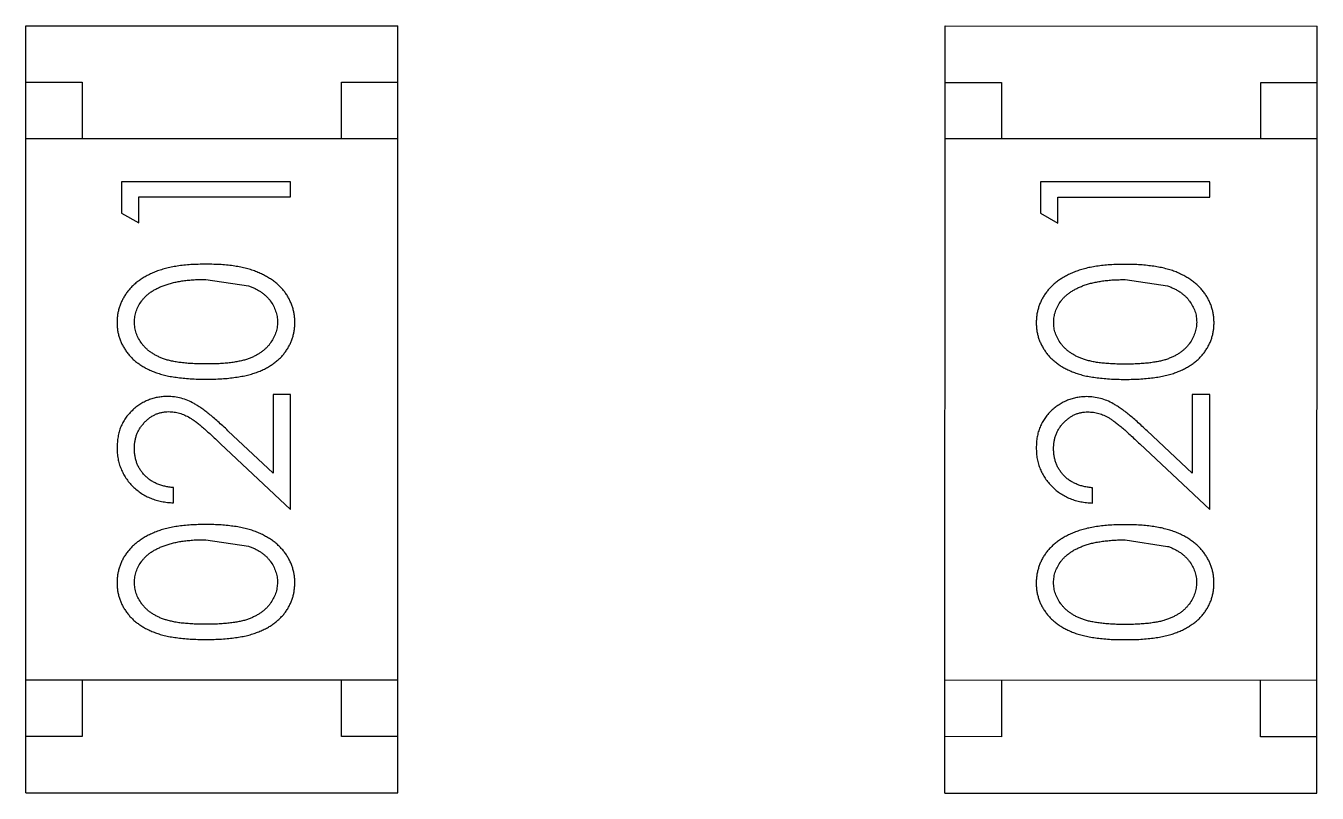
# Model space of a CAD drawing. Header units: inches. Extents: x -29 to 164, y -51 to 83.
# Drawn here: x 120.303 to 121.449, y 13.308 to 13.989 of the extents above; entities that cross this region are included whole.
import ezdxf

# ---------------------------------------------------------------- set-up
doc = ezdxf.new("R2010")
doc.units = ezdxf.units.IN
doc.header["$LTSCALE"] = 1.21
doc.header["$MEASUREMENT"] = 0
doc.layers.get('0').update_dxf_attribs({"linetype": 'CONTINUOUS'})

msp = doc.modelspace()

# ---------------------------------------------------------------- linework, layer by layer
at = {"color": 7, "linetype": 'Continuous'}
for p, q in [((120.3034, 13.3086), (120.3035, 13.9886)), ((120.3035, 13.9886), (120.6335, 13.9886)), ((120.6334, 13.3086), (120.6335, 13.9886)), ((121.1188, 13.3085), (121.119, 13.9885)), ((121.119, 13.9885), (121.449, 13.9884)), ((121.4488, 13.3084), (121.449, 13.9884)), ((120.3035, 13.9386), (120.3535, 13.9386)), ((120.3535, 13.9386), (120.3535, 13.8886)), ((120.5835, 13.8886), (120.5835, 13.9386)), ((120.5835, 13.9386), (120.6335, 13.9386)), ((121.1189, 13.9385), (121.1689, 13.9384)), ((121.1689, 13.9384), (121.1689, 13.8884)), ((121.3989, 13.8884), (121.3989, 13.9384)), ((121.3989, 13.9384), (121.4489, 13.9384)), ((120.6335, 13.8886), (120.3035, 13.8886)), ((121.4489, 13.8884), (121.1189, 13.8885)), ((120.3882, 13.8504), (120.3882, 13.8227)), ((120.5382, 13.8504), (120.3882, 13.8504)), ((120.5382, 13.8369), (120.5382, 13.8504)), ((121.2036, 13.8502), (121.2036, 13.8225)), ((121.3536, 13.8502), (121.2036, 13.8502)), ((121.3536, 13.8368), (121.3536, 13.8502)), ((120.4036, 13.8139), (120.4036, 13.837)), ((120.4036, 13.837), (120.5382, 13.8369)), ((121.219, 13.8137), (121.219, 13.8368)), ((121.219, 13.8368), (121.3536, 13.8368)), ((120.3882, 13.8227), (120.4036, 13.8139)), ((121.2036, 13.8225), (121.219, 13.8137)), ((120.4632, 13.7639), (120.5009, 13.7582)), ((121.2786, 13.7637), (121.3163, 13.758)), ((120.5228, 13.6619), (120.5228, 13.5921)), ((120.5382, 13.6619), (120.5228, 13.6619)), ((120.5382, 13.56), (120.5382, 13.6619)), ((121.3382, 13.6618), (121.3382, 13.592)), ((121.3536, 13.6618), (121.3382, 13.6618)), ((121.3536, 13.5598), (121.3536, 13.6618)), ((120.5228, 13.5921), (120.4827, 13.6297)), ((121.3382, 13.592), (121.2982, 13.6295)), ((120.4761, 13.6182), (120.5382, 13.56)), ((121.2915, 13.618), (121.3536, 13.5598)), ((120.4343, 13.5658), (120.4343, 13.5793)), ((121.2497, 13.5656), (121.2497, 13.5791)), ((120.4632, 13.5331), (120.5009, 13.5274)), ((121.2786, 13.5329), (121.3163, 13.5272)), ((120.6334, 13.4086), (120.3034, 13.4086)), ((120.3534, 13.4086), (120.3534, 13.3586)), ((120.5834, 13.3586), (120.5834, 13.4086)), ((121.4488, 13.4084), (121.1188, 13.4085)), ((121.1688, 13.4084), (121.1688, 13.3584)), ((121.3988, 13.3584), (121.3988, 13.4084)), ((120.3534, 13.3586), (120.3034, 13.3586)), ((120.6334, 13.3586), (120.5834, 13.3586)), ((121.1688, 13.3584), (121.1188, 13.3585)), ((121.4488, 13.3584), (121.3988, 13.3584)), ((120.3034, 13.3086), (120.6334, 13.3086)), ((121.1188, 13.3085), (121.4488, 13.3084))]:
    msp.add_line(p, q, dxfattribs=at)
for points, knots in [([(120.4633, 13.7773), (120.461, 13.7773), (120.4565, 13.7772), (120.4499, 13.777), (120.4437, 13.7764), (120.4379, 13.7757), (120.4324, 13.7747), (120.4273, 13.7736), (120.4225, 13.7721), (120.4181, 13.7706), (120.414, 13.7687), (120.4102, 13.7668), (120.4066, 13.7647), (120.4033, 13.7625), (120.4003, 13.7601), (120.3975, 13.7575), (120.395, 13.7548), (120.3928, 13.7519), (120.3908, 13.7489), (120.3891, 13.7458), (120.3876, 13.7427), (120.3864, 13.7394), (120.3855, 13.7361), (120.3848, 13.7326), (120.3844, 13.7291), (120.3844, 13.7268), (120.3844, 13.7256)], [0, 0, 0, 0, 0.065278, 0.127205, 0.186168, 0.241675, 0.294115, 0.343609, 0.390387, 0.434463, 0.476646, 0.517002, 0.555936, 0.593716, 0.630057, 0.665601, 0.700745, 0.734917, 0.768681, 0.802087, 0.834849, 0.867433, 0.900138, 0.932806, 0.966212, 1, 1, 1, 1]), ([(120.5421, 13.7255), (120.542, 13.7267), (120.542, 13.7291), (120.5415, 13.7326), (120.5409, 13.7361), (120.54, 13.7394), (120.5387, 13.7427), (120.5373, 13.7459), (120.5356, 13.749), (120.5336, 13.752), (120.5313, 13.7549), (120.5288, 13.7576), (120.526, 13.7602), (120.523, 13.7626), (120.5197, 13.7648), (120.5161, 13.7669), (120.5123, 13.7688), (120.5082, 13.7706), (120.5039, 13.7722), (120.4991, 13.7736), (120.494, 13.7747), (120.4886, 13.7757), (120.4827, 13.7764), (120.4766, 13.777), (120.47, 13.7772), (120.4656, 13.7773), (120.4633, 13.7773)], [0, 0, 0, 0, 0.033824, 0.067298, 0.10028, 0.133019, 0.165736, 0.198792, 0.232372, 0.266409, 0.301016, 0.336196, 0.371972, 0.408574, 0.446394, 0.485225, 0.525372, 0.567224, 0.611081, 0.65775, 0.70702, 0.759235, 0.814484, 0.873227, 0.934937, 1, 1, 1, 1]), ([(121.2787, 13.7772), (121.2764, 13.7771), (121.2719, 13.7771), (121.2653, 13.7768), (121.2591, 13.7763), (121.2533, 13.7755), (121.2478, 13.7746), (121.2427, 13.7734), (121.2379, 13.772), (121.2335, 13.7704), (121.2294, 13.7686), (121.2256, 13.7667), (121.222, 13.7645), (121.2187, 13.7623), (121.2157, 13.7599), (121.2129, 13.7573), (121.2104, 13.7546), (121.2082, 13.7517), (121.2062, 13.7488), (121.2045, 13.7457), (121.203, 13.7425), (121.2018, 13.7392), (121.2009, 13.7359), (121.2002, 13.7325), (121.1998, 13.729), (121.1998, 13.7266), (121.1998, 13.7254)], [0, 0, 0, 0, 0.065278, 0.127205, 0.186168, 0.241675, 0.294115, 0.343609, 0.390387, 0.434463, 0.476646, 0.517002, 0.555936, 0.593716, 0.630057, 0.665601, 0.700745, 0.734917, 0.768681, 0.802087, 0.834849, 0.867433, 0.900138, 0.932806, 0.966212, 1, 1, 1, 1]), ([(121.3575, 13.7254), (121.3574, 13.7266), (121.3574, 13.7289), (121.357, 13.7324), (121.3563, 13.7359), (121.3554, 13.7392), (121.3542, 13.7425), (121.3527, 13.7457), (121.351, 13.7488), (121.349, 13.7518), (121.3467, 13.7547), (121.3442, 13.7574), (121.3414, 13.76), (121.3384, 13.7624), (121.3351, 13.7647), (121.3315, 13.7667), (121.3277, 13.7687), (121.3237, 13.7705), (121.3193, 13.7721), (121.3145, 13.7734), (121.3094, 13.7746), (121.304, 13.7755), (121.2982, 13.7762), (121.292, 13.7768), (121.2855, 13.7771), (121.281, 13.7771), (121.2787, 13.7772)], [0, 0, 0, 0, 0.033824, 0.067298, 0.10028, 0.133019, 0.165736, 0.198792, 0.232372, 0.266409, 0.301016, 0.336196, 0.371972, 0.408574, 0.446394, 0.485225, 0.525372, 0.567224, 0.611081, 0.65775, 0.70702, 0.759235, 0.814484, 0.873227, 0.934937, 1, 1, 1, 1]), ([(120.3997, 13.726), (120.3998, 13.7277), (120.4, 13.7309), (120.4012, 13.7358), (120.4034, 13.7405), (120.4057, 13.7442), (120.408, 13.7471), (120.41, 13.7491), (120.4122, 13.7511), (120.4147, 13.7529), (120.4174, 13.7546), (120.4204, 13.7561), (120.4236, 13.7576), (120.427, 13.7589), (120.4307, 13.76), (120.4346, 13.7611), (120.4387, 13.7619), (120.4431, 13.7627), (120.4478, 13.7632), (120.4527, 13.7636), (120.4579, 13.7638), (120.4614, 13.7638), (120.4632, 13.7639)], [0, 0, 0, 0, 0.059689, 0.119507, 0.181075, 0.246162, 0.279894, 0.314468, 0.350403, 0.387474, 0.426147, 0.466624, 0.508745, 0.553328, 0.600058, 0.649177, 0.700552, 0.754894, 0.811825, 0.871514, 0.934319, 1, 1, 1, 1]), ([(120.5009, 13.7582), (120.502, 13.7578), (120.504, 13.757), (120.5069, 13.7557), (120.5097, 13.7542), (120.5122, 13.7526), (120.5145, 13.7509), (120.5166, 13.749), (120.5186, 13.747), (120.5208, 13.7442), (120.5232, 13.7405), (120.5251, 13.7358), (120.5265, 13.731), (120.5266, 13.7277), (120.5267, 13.726)], [0, 0, 0, 0, 0.075949, 0.148549, 0.218996, 0.286119, 0.351826, 0.416074, 0.478265, 0.540325, 0.660405, 0.774606, 0.887187, 1, 1, 1, 1]), ([(121.2152, 13.7258), (121.2152, 13.7275), (121.2154, 13.7308), (121.2167, 13.7356), (121.2188, 13.7403), (121.2211, 13.744), (121.2234, 13.7469), (121.2254, 13.7489), (121.2277, 13.7509), (121.2301, 13.7527), (121.2329, 13.7544), (121.2358, 13.7559), (121.239, 13.7574), (121.2424, 13.7587), (121.2461, 13.7599), (121.25, 13.7609), (121.2542, 13.7617), (121.2586, 13.7625), (121.2632, 13.763), (121.2681, 13.7635), (121.2733, 13.7636), (121.2768, 13.7637), (121.2786, 13.7637)], [0, 0, 0, 0, 0.059689, 0.119507, 0.181075, 0.246162, 0.279894, 0.314468, 0.350403, 0.387474, 0.426147, 0.466624, 0.508745, 0.553328, 0.600058, 0.649177, 0.700552, 0.754894, 0.811825, 0.871514, 0.934319, 1, 1, 1, 1]), ([(121.3163, 13.758), (121.3174, 13.7576), (121.3194, 13.7569), (121.3224, 13.7555), (121.3251, 13.7541), (121.3276, 13.7525), (121.3299, 13.7507), (121.3321, 13.7489), (121.334, 13.7469), (121.3362, 13.744), (121.3386, 13.7404), (121.3406, 13.7357), (121.3419, 13.7308), (121.342, 13.7275), (121.3421, 13.7258)], [0, 0, 0, 0, 0.075949, 0.148549, 0.218996, 0.286119, 0.351826, 0.416074, 0.478265, 0.540325, 0.660405, 0.774606, 0.887187, 1, 1, 1, 1]), ([(120.3844, 13.7256), (120.3844, 13.7244), (120.3844, 13.7221), (120.3848, 13.7186), (120.3855, 13.7152), (120.3864, 13.7119), (120.3876, 13.7087), (120.389, 13.7056), (120.3908, 13.7026), (120.3927, 13.6996), (120.3949, 13.6968), (120.3974, 13.6941), (120.4001, 13.6917), (120.403, 13.6894), (120.4063, 13.6872), (120.4097, 13.6852), (120.4134, 13.6834), (120.4174, 13.6817), (120.4217, 13.6802), (120.4264, 13.6789), (120.4315, 13.6778), (120.437, 13.677), (120.443, 13.6763), (120.4494, 13.6758), (120.4562, 13.6754), (120.4609, 13.6754), (120.4633, 13.6754)], [0, 0, 0, 0, 0.033742, 0.066533, 0.099153, 0.13154, 0.164087, 0.196563, 0.229707, 0.263315, 0.297504, 0.331686, 0.366482, 0.4021, 0.438958, 0.476748, 0.515985, 0.556589, 0.599519, 0.645765, 0.695487, 0.748721, 0.805687, 0.866754, 0.931405, 1, 1, 1, 1]), ([(120.4632, 13.6889), (120.4612, 13.6889), (120.4573, 13.6889), (120.4516, 13.6891), (120.4463, 13.6895), (120.4414, 13.69), (120.4369, 13.6906), (120.4328, 13.6914), (120.429, 13.6923), (120.4256, 13.6934), (120.4225, 13.6947), (120.4196, 13.696), (120.4169, 13.6975), (120.4144, 13.6992), (120.412, 13.7009), (120.4099, 13.7028), (120.408, 13.7048), (120.4057, 13.7077), (120.4034, 13.7114), (120.4012, 13.7161), (120.4, 13.721), (120.3998, 13.7244), (120.3997, 13.726)], [0, 0, 0, 0, 0.073302, 0.142286, 0.206253, 0.266017, 0.321612, 0.372532, 0.419497, 0.462398, 0.502825, 0.541489, 0.579034, 0.615143, 0.650298, 0.684912, 0.718701, 0.752189, 0.817245, 0.879117, 0.939613, 1, 1, 1, 1]), ([(120.5267, 13.726), (120.5266, 13.7243), (120.5264, 13.721), (120.5251, 13.7162), (120.523, 13.7114), (120.5207, 13.7077), (120.5184, 13.7048), (120.5164, 13.7028), (120.5143, 13.7009), (120.512, 13.6991), (120.5095, 13.6975), (120.5067, 13.696), (120.5039, 13.6946), (120.5007, 13.6934), (120.4973, 13.6923), (120.4936, 13.6914), (120.4894, 13.6906), (120.4849, 13.6899), (120.48, 13.6895), (120.4747, 13.6891), (120.4691, 13.6889), (120.4652, 13.6889), (120.4632, 13.6889)], [0, 0, 0, 0, 0.060034, 0.120278, 0.182348, 0.247919, 0.281641, 0.315701, 0.350322, 0.385703, 0.421819, 0.459196, 0.497866, 0.538301, 0.58121, 0.628183, 0.679403, 0.734699, 0.794074, 0.858416, 0.927049, 1, 1, 1, 1]), ([(120.4633, 13.6754), (120.4656, 13.6754), (120.4703, 13.6754), (120.477, 13.6757), (120.4834, 13.6762), (120.4893, 13.677), (120.4949, 13.6779), (120.5, 13.6789), (120.5047, 13.6802), (120.5091, 13.6818), (120.5131, 13.6834), (120.5168, 13.6853), (120.5203, 13.6873), (120.5235, 13.6895), (120.5265, 13.6918), (120.5292, 13.6943), (120.5316, 13.6969), (120.5338, 13.6997), (120.5357, 13.7026), (120.5374, 13.7057), (120.5389, 13.7087), (120.54, 13.7119), (120.5409, 13.7152), (120.5416, 13.7186), (120.542, 13.722), (120.542, 13.7244), (120.5421, 13.7255)], [0, 0, 0, 0, 0.068113, 0.132564, 0.193427, 0.250218, 0.303569, 0.353576, 0.400235, 0.443586, 0.484619, 0.524292, 0.56238, 0.599049, 0.63494, 0.669782, 0.704009, 0.737842, 0.771098, 0.803896, 0.836415, 0.868639, 0.900715, 0.933378, 0.966213, 1, 1, 1, 1]), ([(121.1998, 13.7254), (121.1998, 13.7242), (121.1998, 13.7219), (121.2002, 13.7184), (121.2009, 13.7151), (121.2018, 13.7118), (121.203, 13.7086), (121.2045, 13.7054), (121.2062, 13.7024), (121.2081, 13.6995), (121.2103, 13.6966), (121.2128, 13.694), (121.2155, 13.6915), (121.2185, 13.6892), (121.2217, 13.687), (121.2251, 13.685), (121.2288, 13.6832), (121.2328, 13.6815), (121.2371, 13.68), (121.2418, 13.6787), (121.2469, 13.6776), (121.2524, 13.6768), (121.2584, 13.6761), (121.2648, 13.6756), (121.2716, 13.6753), (121.2763, 13.6752), (121.2787, 13.6752)], [0, 0, 0, 0, 0.033742, 0.066533, 0.099153, 0.13154, 0.164087, 0.196563, 0.229707, 0.263315, 0.297504, 0.331686, 0.366482, 0.4021, 0.438958, 0.476748, 0.515985, 0.556589, 0.599519, 0.645765, 0.695487, 0.748721, 0.805687, 0.866754, 0.931405, 1, 1, 1, 1]), ([(121.2786, 13.6887), (121.2766, 13.6887), (121.2727, 13.6887), (121.267, 13.689), (121.2617, 13.6893), (121.2568, 13.6898), (121.2523, 13.6904), (121.2482, 13.6913), (121.2444, 13.6922), (121.241, 13.6933), (121.2379, 13.6945), (121.235, 13.6959), (121.2323, 13.6974), (121.2298, 13.699), (121.2275, 13.7007), (121.2253, 13.7026), (121.2234, 13.7047), (121.2211, 13.7075), (121.2188, 13.7113), (121.2166, 13.716), (121.2154, 13.7209), (121.2152, 13.7242), (121.2152, 13.7258)], [0, 0, 0, 0, 0.073302, 0.142286, 0.206253, 0.266017, 0.321612, 0.372532, 0.419497, 0.462398, 0.502825, 0.541489, 0.579034, 0.615143, 0.650298, 0.684912, 0.718701, 0.752189, 0.817245, 0.879117, 0.939613, 1, 1, 1, 1]), ([(121.3421, 13.7258), (121.342, 13.7242), (121.3418, 13.7209), (121.3405, 13.716), (121.3385, 13.7113), (121.3361, 13.7075), (121.3338, 13.7046), (121.3319, 13.7026), (121.3297, 13.7007), (121.3274, 13.6989), (121.3249, 13.6973), (121.3222, 13.6958), (121.3193, 13.6945), (121.3162, 13.6932), (121.3127, 13.6921), (121.309, 13.6912), (121.3048, 13.6905), (121.3003, 13.6898), (121.2954, 13.6893), (121.2902, 13.689), (121.2845, 13.6887), (121.2806, 13.6887), (121.2786, 13.6887)], [0, 0, 0, 0, 0.060034, 0.120278, 0.182348, 0.247919, 0.281641, 0.315701, 0.350322, 0.385703, 0.421819, 0.459196, 0.497866, 0.538301, 0.58121, 0.628183, 0.679403, 0.734699, 0.794074, 0.858416, 0.927049, 1, 1, 1, 1]), ([(121.2787, 13.6752), (121.2811, 13.6752), (121.2857, 13.6753), (121.2925, 13.6756), (121.2988, 13.6761), (121.3048, 13.6768), (121.3103, 13.6777), (121.3154, 13.6787), (121.3202, 13.6801), (121.3245, 13.6816), (121.3285, 13.6833), (121.3322, 13.6851), (121.3357, 13.6871), (121.3389, 13.6893), (121.3419, 13.6916), (121.3446, 13.6941), (121.347, 13.6968), (121.3492, 13.6995), (121.3511, 13.7025), (121.3528, 13.7055), (121.3543, 13.7086), (121.3554, 13.7118), (121.3563, 13.715), (121.357, 13.7184), (121.3574, 13.7219), (121.3574, 13.7242), (121.3575, 13.7254)], [0, 0, 0, 0, 0.068113, 0.132564, 0.193427, 0.250218, 0.303569, 0.353576, 0.400235, 0.443586, 0.484619, 0.524292, 0.56238, 0.599049, 0.63494, 0.669782, 0.704009, 0.737842, 0.771098, 0.803896, 0.836415, 0.868639, 0.900715, 0.933378, 0.966213, 1, 1, 1, 1]), ([(120.4289, 13.66), (120.4275, 13.66), (120.4245, 13.6599), (120.4202, 13.6593), (120.4161, 13.6583), (120.4121, 13.657), (120.4082, 13.6552), (120.4045, 13.653), (120.4009, 13.6505), (120.3976, 13.6475), (120.3944, 13.6443), (120.3918, 13.6408), (120.3895, 13.637), (120.3875, 13.6331), (120.3861, 13.6288), (120.3851, 13.6243), (120.3845, 13.6196), (120.3844, 13.6164), (120.3843, 13.6147)], [0, 0, 0, 0, 0.06271, 0.123347, 0.183401, 0.242828, 0.302097, 0.36242, 0.423725, 0.487032, 0.550491, 0.612709, 0.674265, 0.73617, 0.799211, 0.863483, 0.930525, 1, 1, 1, 1]), ([(120.4827, 13.6297), (120.4812, 13.6311), (120.4782, 13.6339), (120.4739, 13.6378), (120.4698, 13.6414), (120.4659, 13.6446), (120.4623, 13.6474), (120.4589, 13.6499), (120.4557, 13.652), (120.4519, 13.6543), (120.4471, 13.6567), (120.4413, 13.6586), (120.4352, 13.6598), (120.431, 13.66), (120.4289, 13.66)], [0, 0, 0, 0, 0.09953, 0.192079, 0.277712, 0.357454, 0.429648, 0.495771, 0.555538, 0.608657, 0.707578, 0.804328, 0.901298, 1, 1, 1, 1]), ([(121.2444, 13.6599), (121.2429, 13.6598), (121.2399, 13.6597), (121.2356, 13.6592), (121.2315, 13.6581), (121.2275, 13.6568), (121.2236, 13.655), (121.2199, 13.6528), (121.2163, 13.6503), (121.213, 13.6474), (121.2099, 13.6442), (121.2072, 13.6406), (121.2049, 13.6369), (121.203, 13.6329), (121.2015, 13.6286), (121.2005, 13.6241), (121.1999, 13.6194), (121.1998, 13.6162), (121.1997, 13.6146)], [0, 0, 0, 0, 0.06271, 0.123347, 0.183401, 0.242828, 0.302097, 0.36242, 0.423725, 0.487032, 0.550491, 0.612709, 0.674265, 0.73617, 0.799211, 0.863483, 0.930525, 1, 1, 1, 1]), ([(121.2982, 13.6295), (121.2966, 13.6309), (121.2937, 13.6337), (121.2893, 13.6377), (121.2852, 13.6412), (121.2813, 13.6444), (121.2777, 13.6473), (121.2743, 13.6497), (121.2711, 13.6518), (121.2673, 13.6542), (121.2626, 13.6565), (121.2567, 13.6584), (121.2506, 13.6596), (121.2464, 13.6598), (121.2444, 13.6599)], [0, 0, 0, 0, 0.09953, 0.192079, 0.277712, 0.357454, 0.429648, 0.495771, 0.555538, 0.608657, 0.707578, 0.804328, 0.901298, 1, 1, 1, 1]), ([(120.3997, 13.614), (120.3998, 13.6152), (120.3998, 13.6174), (120.4002, 13.6206), (120.4009, 13.6237), (120.4019, 13.6267), (120.4032, 13.6295), (120.4047, 13.6322), (120.4066, 13.6347), (120.4087, 13.6372), (120.411, 13.6394), (120.4134, 13.6413), (120.4159, 13.6429), (120.4185, 13.6443), (120.4213, 13.6453), (120.4241, 13.646), (120.4271, 13.6465), (120.4291, 13.6465), (120.4301, 13.6466)], [0, 0, 0, 0, 0.068027, 0.133505, 0.19695, 0.26027, 0.322741, 0.384982, 0.448465, 0.513424, 0.578224, 0.640011, 0.700094, 0.760067, 0.819012, 0.877878, 0.938035, 1, 1, 1, 1]), ([(120.4301, 13.6466), (120.4318, 13.6465), (120.435, 13.6464), (120.4398, 13.6453), (120.4444, 13.6436), (120.4482, 13.6417), (120.4514, 13.6396), (120.4541, 13.6377), (120.457, 13.6354), (120.4603, 13.6327), (120.4638, 13.6296), (120.4676, 13.6262), (120.4718, 13.6223), (120.4746, 13.6196), (120.4761, 13.6182)], [0, 0, 0, 0, 0.088014, 0.174976, 0.2638, 0.355443, 0.406413, 0.465519, 0.533076, 0.609353, 0.693899, 0.787171, 0.889197, 1, 1, 1, 1]), ([(121.2151, 13.6139), (121.2152, 13.615), (121.2152, 13.6172), (121.2157, 13.6204), (121.2163, 13.6235), (121.2173, 13.6265), (121.2186, 13.6293), (121.2202, 13.632), (121.222, 13.6346), (121.2241, 13.637), (121.2264, 13.6392), (121.2288, 13.6411), (121.2313, 13.6427), (121.2339, 13.6441), (121.2367, 13.6451), (121.2396, 13.6458), (121.2425, 13.6463), (121.2445, 13.6464), (121.2455, 13.6464)], [0, 0, 0, 0, 0.068027, 0.133505, 0.19695, 0.26027, 0.322741, 0.384982, 0.448465, 0.513424, 0.578224, 0.640011, 0.700094, 0.760067, 0.819012, 0.877878, 0.938035, 1, 1, 1, 1]), ([(121.2455, 13.6464), (121.2472, 13.6463), (121.2504, 13.6462), (121.2552, 13.6452), (121.2599, 13.6435), (121.2637, 13.6415), (121.2668, 13.6394), (121.2695, 13.6376), (121.2724, 13.6352), (121.2757, 13.6326), (121.2792, 13.6295), (121.2831, 13.626), (121.2872, 13.6222), (121.29, 13.6194), (121.2915, 13.618)], [0, 0, 0, 0, 0.088014, 0.174976, 0.2638, 0.355443, 0.406413, 0.465519, 0.533076, 0.609353, 0.693899, 0.787171, 0.889197, 1, 1, 1, 1]), ([(120.3843, 13.6147), (120.3844, 13.613), (120.3844, 13.6098), (120.3851, 13.6049), (120.3862, 13.6003), (120.3878, 13.5959), (120.3898, 13.5917), (120.3922, 13.5876), (120.395, 13.5838), (120.3983, 13.5803), (120.402, 13.577), (120.4059, 13.5741), (120.41, 13.5717), (120.4144, 13.5697), (120.419, 13.568), (120.4239, 13.5669), (120.429, 13.5661), (120.4325, 13.5659), (120.4343, 13.5658)], [0, 0, 0, 0, 0.06445, 0.126725, 0.187421, 0.247417, 0.306749, 0.366595, 0.427749, 0.490235, 0.553031, 0.614805, 0.676505, 0.738096, 0.801021, 0.864897, 0.931209, 1, 1, 1, 1]), ([(120.4343, 13.5793), (120.433, 13.5794), (120.4304, 13.5796), (120.4266, 13.5804), (120.4231, 13.5813), (120.4197, 13.5826), (120.4167, 13.5841), (120.4138, 13.5858), (120.4112, 13.5878), (120.4088, 13.5901), (120.4067, 13.5925), (120.4048, 13.5951), (120.4032, 13.5979), (120.4019, 13.6009), (120.401, 13.6039), (120.4002, 13.6072), (120.3998, 13.6106), (120.3998, 13.6129), (120.3997, 13.614)], [0, 0, 0, 0, 0.073648, 0.143686, 0.210962, 0.275557, 0.338064, 0.399311, 0.4594, 0.51934, 0.579024, 0.637809, 0.695959, 0.754122, 0.813113, 0.873453, 0.935561, 1, 1, 1, 1]), ([(121.1997, 13.6146), (121.1998, 13.6129), (121.1999, 13.6096), (121.2005, 13.6048), (121.2017, 13.6001), (121.2032, 13.5957), (121.2052, 13.5915), (121.2076, 13.5875), (121.2105, 13.5836), (121.2138, 13.5801), (121.2174, 13.5768), (121.2213, 13.5739), (121.2254, 13.5715), (121.2298, 13.5695), (121.2344, 13.5678), (121.2393, 13.5667), (121.2444, 13.5659), (121.248, 13.5657), (121.2497, 13.5656)], [0, 0, 0, 0, 0.06445, 0.126725, 0.187421, 0.247417, 0.306749, 0.366595, 0.427749, 0.490235, 0.553031, 0.614805, 0.676505, 0.738096, 0.801021, 0.864897, 0.931209, 1, 1, 1, 1]), ([(121.2497, 13.5791), (121.2484, 13.5792), (121.2458, 13.5795), (121.242, 13.5802), (121.2385, 13.5812), (121.2352, 13.5824), (121.2321, 13.5839), (121.2292, 13.5856), (121.2266, 13.5876), (121.2242, 13.5899), (121.2221, 13.5924), (121.2202, 13.595), (121.2186, 13.5978), (121.2174, 13.6007), (121.2164, 13.6038), (121.2156, 13.607), (121.2152, 13.6104), (121.2152, 13.6127), (121.2151, 13.6139)], [0, 0, 0, 0, 0.073648, 0.143686, 0.210962, 0.275557, 0.338064, 0.399311, 0.4594, 0.51934, 0.579024, 0.637809, 0.695959, 0.754122, 0.813113, 0.873453, 0.935561, 1, 1, 1, 1]), ([(120.4632, 13.5466), (120.4609, 13.5465), (120.4564, 13.5465), (120.4499, 13.5462), (120.4437, 13.5457), (120.4378, 13.5449), (120.4323, 13.544), (120.4272, 13.5428), (120.4225, 13.5414), (120.418, 13.5398), (120.414, 13.538), (120.4101, 13.5361), (120.4066, 13.5339), (120.4033, 13.5317), (120.4002, 13.5293), (120.3975, 13.5267), (120.3949, 13.524), (120.3927, 13.5211), (120.3907, 13.5182), (120.389, 13.5151), (120.3875, 13.5119), (120.3864, 13.5086), (120.3854, 13.5053), (120.3848, 13.5019), (120.3844, 13.4984), (120.3843, 13.496), (120.3843, 13.4948)], [0, 0, 0, 0, 0.065278, 0.127205, 0.186168, 0.241675, 0.294115, 0.343609, 0.390387, 0.434463, 0.476646, 0.517002, 0.555936, 0.593716, 0.630057, 0.665601, 0.700745, 0.734917, 0.768681, 0.802087, 0.834849, 0.867433, 0.900138, 0.932806, 0.966212, 1, 1, 1, 1]), ([(120.542, 13.4948), (120.542, 13.496), (120.542, 13.4983), (120.5415, 13.5018), (120.5409, 13.5053), (120.5399, 13.5086), (120.5387, 13.5119), (120.5373, 13.5151), (120.5355, 13.5182), (120.5335, 13.5212), (120.5313, 13.5241), (120.5287, 13.5268), (120.526, 13.5294), (120.5229, 13.5318), (120.5196, 13.5341), (120.5161, 13.5361), (120.5123, 13.5381), (120.5082, 13.5399), (120.5038, 13.5415), (120.4991, 13.5428), (120.494, 13.544), (120.4885, 13.5449), (120.4827, 13.5456), (120.4765, 13.5462), (120.47, 13.5465), (120.4655, 13.5465), (120.4632, 13.5466)], [0, 0, 0, 0, 0.033824, 0.067298, 0.10028, 0.133019, 0.165736, 0.198792, 0.232372, 0.266409, 0.301016, 0.336196, 0.371972, 0.408574, 0.446394, 0.485225, 0.525372, 0.567224, 0.611081, 0.65775, 0.70702, 0.759235, 0.814484, 0.873227, 0.934937, 1, 1, 1, 1]), ([(121.2786, 13.5464), (121.2763, 13.5464), (121.2718, 13.5463), (121.2653, 13.546), (121.2591, 13.5455), (121.2532, 13.5447), (121.2478, 13.5438), (121.2426, 13.5426), (121.2379, 13.5412), (121.2335, 13.5396), (121.2294, 13.5378), (121.2255, 13.5359), (121.222, 13.5338), (121.2187, 13.5315), (121.2157, 13.5291), (121.2129, 13.5266), (121.2103, 13.5238), (121.2081, 13.521), (121.2061, 13.518), (121.2044, 13.5149), (121.203, 13.5117), (121.2018, 13.5085), (121.2009, 13.5051), (121.2002, 13.5017), (121.1998, 13.4982), (121.1997, 13.4958), (121.1997, 13.4946)], [0, 0, 0, 0, 0.065278, 0.127205, 0.186168, 0.241675, 0.294115, 0.343609, 0.390387, 0.434463, 0.476646, 0.517002, 0.555936, 0.593716, 0.630057, 0.665601, 0.700745, 0.734917, 0.768681, 0.802087, 0.834849, 0.867433, 0.900138, 0.932806, 0.966212, 1, 1, 1, 1]), ([(121.3574, 13.4946), (121.3574, 13.4958), (121.3574, 13.4982), (121.3569, 13.5017), (121.3563, 13.5051), (121.3553, 13.5085), (121.3541, 13.5117), (121.3527, 13.5149), (121.3509, 13.518), (121.3489, 13.521), (121.3467, 13.5239), (121.3442, 13.5266), (121.3414, 13.5292), (121.3383, 13.5317), (121.335, 13.5339), (121.3315, 13.536), (121.3277, 13.5379), (121.3236, 13.5397), (121.3192, 13.5413), (121.3145, 13.5426), (121.3094, 13.5438), (121.3039, 13.5448), (121.2981, 13.5455), (121.2919, 13.546), (121.2854, 13.5463), (121.2809, 13.5464), (121.2786, 13.5464)], [0, 0, 0, 0, 0.033824, 0.067298, 0.10028, 0.133019, 0.165736, 0.198792, 0.232372, 0.266409, 0.301016, 0.336196, 0.371972, 0.408574, 0.446394, 0.485225, 0.525372, 0.567224, 0.611081, 0.65775, 0.70702, 0.759235, 0.814484, 0.873227, 0.934937, 1, 1, 1, 1]), ([(120.3997, 13.4953), (120.3998, 13.4969), (120.4, 13.5002), (120.4012, 13.505), (120.4033, 13.5097), (120.4057, 13.5134), (120.408, 13.5163), (120.41, 13.5183), (120.4122, 13.5203), (120.4147, 13.5221), (120.4174, 13.5238), (120.4203, 13.5253), (120.4235, 13.5268), (120.4269, 13.5281), (120.4306, 13.5293), (120.4345, 13.5303), (120.4387, 13.5312), (120.4431, 13.5319), (120.4478, 13.5324), (120.4527, 13.5329), (120.4578, 13.533), (120.4614, 13.5331), (120.4632, 13.5331)], [0, 0, 0, 0, 0.059689, 0.119507, 0.181075, 0.246162, 0.279894, 0.314468, 0.350403, 0.387474, 0.426147, 0.466624, 0.508745, 0.553328, 0.600058, 0.649177, 0.700552, 0.754894, 0.811825, 0.871514, 0.934319, 1, 1, 1, 1]), ([(121.2151, 13.4951), (121.2152, 13.4967), (121.2154, 13.5), (121.2166, 13.5049), (121.2188, 13.5095), (121.2211, 13.5133), (121.2234, 13.5161), (121.2254, 13.5182), (121.2276, 13.5201), (121.2301, 13.5219), (121.2328, 13.5236), (121.2358, 13.5252), (121.2389, 13.5266), (121.2424, 13.5279), (121.246, 13.5291), (121.2499, 13.5302), (121.2541, 13.531), (121.2585, 13.5317), (121.2632, 13.5322), (121.2681, 13.5327), (121.2732, 13.5329), (121.2768, 13.5329), (121.2786, 13.5329)], [0, 0, 0, 0, 0.059689, 0.119507, 0.181075, 0.246162, 0.279894, 0.314468, 0.350403, 0.387474, 0.426147, 0.466624, 0.508745, 0.553328, 0.600058, 0.649177, 0.700552, 0.754894, 0.811825, 0.871514, 0.934319, 1, 1, 1, 1]), ([(120.5009, 13.5274), (120.5019, 13.527), (120.504, 13.5263), (120.5069, 13.5249), (120.5096, 13.5235), (120.5121, 13.5219), (120.5145, 13.5201), (120.5166, 13.5183), (120.5185, 13.5163), (120.5208, 13.5134), (120.5231, 13.5098), (120.5251, 13.5051), (120.5264, 13.5002), (120.5266, 13.4969), (120.5266, 13.4952)], [0, 0, 0, 0, 0.075949, 0.148549, 0.218996, 0.286119, 0.351826, 0.416074, 0.478265, 0.540325, 0.660405, 0.774606, 0.887187, 1, 1, 1, 1]), ([(121.3163, 13.5272), (121.3173, 13.5269), (121.3194, 13.5261), (121.3223, 13.5248), (121.325, 13.5233), (121.3276, 13.5217), (121.3299, 13.5199), (121.332, 13.5181), (121.3339, 13.5161), (121.3362, 13.5133), (121.3385, 13.5096), (121.3405, 13.5049), (121.3418, 13.5), (121.342, 13.4967), (121.342, 13.4951)], [0, 0, 0, 0, 0.075949, 0.148549, 0.218996, 0.286119, 0.351826, 0.416074, 0.478265, 0.540325, 0.660405, 0.774606, 0.887187, 1, 1, 1, 1]), ([(120.3843, 13.4948), (120.3843, 13.4936), (120.3844, 13.4913), (120.3848, 13.4878), (120.3854, 13.4845), (120.3864, 13.4812), (120.3875, 13.478), (120.389, 13.4748), (120.3907, 13.4718), (120.3927, 13.4689), (120.3949, 13.466), (120.3973, 13.4634), (120.4, 13.4609), (120.403, 13.4586), (120.4062, 13.4564), (120.4097, 13.4544), (120.4134, 13.4526), (120.4173, 13.4509), (120.4216, 13.4494), (120.4263, 13.4482), (120.4314, 13.447), (120.437, 13.4462), (120.4429, 13.4455), (120.4493, 13.445), (120.4561, 13.4447), (120.4608, 13.4447), (120.4632, 13.4446)], [0, 0, 0, 0, 0.033742, 0.066533, 0.099153, 0.13154, 0.164087, 0.196563, 0.229707, 0.263315, 0.297504, 0.331686, 0.366482, 0.4021, 0.438958, 0.476748, 0.515985, 0.556589, 0.599519, 0.645765, 0.695487, 0.748721, 0.805687, 0.866754, 0.931405, 1, 1, 1, 1]), ([(120.4631, 13.4581), (120.4611, 13.4581), (120.4572, 13.4581), (120.4516, 13.4584), (120.4463, 13.4587), (120.4414, 13.4592), (120.4369, 13.4598), (120.4327, 13.4607), (120.429, 13.4616), (120.4255, 13.4627), (120.4224, 13.4639), (120.4195, 13.4653), (120.4168, 13.4668), (120.4143, 13.4684), (120.412, 13.4701), (120.4099, 13.472), (120.4079, 13.4741), (120.4057, 13.4769), (120.4033, 13.4807), (120.4012, 13.4854), (120.4, 13.4903), (120.3998, 13.4936), (120.3997, 13.4953)], [0, 0, 0, 0, 0.073302, 0.142286, 0.206253, 0.266017, 0.321612, 0.372532, 0.419497, 0.462398, 0.502825, 0.541489, 0.579034, 0.615143, 0.650298, 0.684912, 0.718701, 0.752189, 0.817245, 0.879117, 0.939613, 1, 1, 1, 1]), ([(120.5266, 13.4952), (120.5265, 13.4936), (120.5264, 13.4903), (120.5251, 13.4854), (120.523, 13.4807), (120.5206, 13.4769), (120.5183, 13.474), (120.5164, 13.472), (120.5142, 13.4701), (120.5119, 13.4683), (120.5094, 13.4667), (120.5067, 13.4652), (120.5038, 13.4639), (120.5007, 13.4626), (120.4973, 13.4615), (120.4935, 13.4606), (120.4894, 13.4599), (120.4849, 13.4592), (120.48, 13.4587), (120.4747, 13.4584), (120.469, 13.4581), (120.4652, 13.4581), (120.4631, 13.4581)], [0, 0, 0, 0, 0.060034, 0.120278, 0.182348, 0.247919, 0.281641, 0.315701, 0.350322, 0.385703, 0.421819, 0.459196, 0.497866, 0.538301, 0.58121, 0.628183, 0.679403, 0.734699, 0.794074, 0.858416, 0.927049, 1, 1, 1, 1]), ([(120.4632, 13.4446), (120.4656, 13.4446), (120.4702, 13.4447), (120.477, 13.445), (120.4834, 13.4455), (120.4893, 13.4462), (120.4948, 13.4471), (120.5, 13.4481), (120.5047, 13.4495), (120.509, 13.451), (120.513, 13.4527), (120.5168, 13.4545), (120.5202, 13.4565), (120.5234, 13.4587), (120.5264, 13.461), (120.5291, 13.4635), (120.5316, 13.4662), (120.5338, 13.4689), (120.5357, 13.4719), (120.5374, 13.4749), (120.5388, 13.478), (120.54, 13.4812), (120.5409, 13.4844), (120.5415, 13.4878), (120.5419, 13.4913), (120.542, 13.4936), (120.542, 13.4948)], [0, 0, 0, 0, 0.068113, 0.132564, 0.193427, 0.250218, 0.303569, 0.353576, 0.400235, 0.443586, 0.484619, 0.524292, 0.56238, 0.599049, 0.63494, 0.669782, 0.704009, 0.737842, 0.771098, 0.803896, 0.836415, 0.868639, 0.900715, 0.933378, 0.966213, 1, 1, 1, 1]), ([(121.2786, 13.4579), (121.2765, 13.4579), (121.2726, 13.4579), (121.267, 13.4582), (121.2617, 13.4585), (121.2568, 13.4591), (121.2523, 13.4597), (121.2481, 13.4605), (121.2444, 13.4614), (121.241, 13.4625), (121.2379, 13.4637), (121.2349, 13.4651), (121.2322, 13.4666), (121.2297, 13.4682), (121.2274, 13.47), (121.2253, 13.4719), (121.2233, 13.4739), (121.2211, 13.4768), (121.2187, 13.4805), (121.2166, 13.4852), (121.2154, 13.4901), (121.2152, 13.4934), (121.2151, 13.4951)], [0, 0, 0, 0, 0.073302, 0.142286, 0.206253, 0.266017, 0.321612, 0.372532, 0.419497, 0.462398, 0.502825, 0.541489, 0.579034, 0.615143, 0.650298, 0.684912, 0.718701, 0.752189, 0.817245, 0.879117, 0.939613, 1, 1, 1, 1]), ([(121.342, 13.4951), (121.3419, 13.4934), (121.3418, 13.4901), (121.3405, 13.4852), (121.3384, 13.4805), (121.336, 13.4767), (121.3337, 13.4739), (121.3318, 13.4718), (121.3297, 13.4699), (121.3273, 13.4681), (121.3248, 13.4665), (121.3221, 13.4651), (121.3192, 13.4637), (121.3161, 13.4625), (121.3127, 13.4614), (121.3089, 13.4604), (121.3048, 13.4597), (121.3003, 13.459), (121.2954, 13.4586), (121.2901, 13.4582), (121.2845, 13.4579), (121.2806, 13.4579), (121.2786, 13.4579)], [0, 0, 0, 0, 0.060034, 0.120278, 0.182348, 0.247919, 0.281641, 0.315701, 0.350322, 0.385703, 0.421819, 0.459196, 0.497866, 0.538301, 0.58121, 0.628183, 0.679403, 0.734699, 0.794074, 0.858416, 0.927049, 1, 1, 1, 1]), ([(121.1997, 13.4946), (121.1997, 13.4934), (121.1998, 13.4911), (121.2002, 13.4877), (121.2008, 13.4843), (121.2018, 13.481), (121.2029, 13.4778), (121.2044, 13.4747), (121.2061, 13.4716), (121.2081, 13.4687), (121.2103, 13.4659), (121.2127, 13.4632), (121.2155, 13.4607), (121.2184, 13.4584), (121.2216, 13.4563), (121.2251, 13.4542), (121.2288, 13.4524), (121.2327, 13.4507), (121.237, 13.4493), (121.2417, 13.448), (121.2469, 13.4469), (121.2524, 13.446), (121.2584, 13.4453), (121.2647, 13.4448), (121.2715, 13.4445), (121.2762, 13.4445), (121.2786, 13.4445)], [0, 0, 0, 0, 0.033742, 0.066533, 0.099153, 0.13154, 0.164087, 0.196563, 0.229707, 0.263315, 0.297504, 0.331686, 0.366482, 0.4021, 0.438958, 0.476748, 0.515985, 0.556589, 0.599519, 0.645765, 0.695487, 0.748721, 0.805687, 0.866754, 0.931405, 1, 1, 1, 1]), ([(121.2786, 13.4445), (121.281, 13.4445), (121.2856, 13.4445), (121.2924, 13.4448), (121.2988, 13.4453), (121.3047, 13.446), (121.3102, 13.4469), (121.3154, 13.448), (121.3201, 13.4493), (121.3244, 13.4508), (121.3284, 13.4525), (121.3322, 13.4544), (121.3356, 13.4564), (121.3388, 13.4586), (121.3418, 13.4609), (121.3445, 13.4633), (121.347, 13.466), (121.3492, 13.4688), (121.3511, 13.4717), (121.3528, 13.4747), (121.3542, 13.4778), (121.3554, 13.481), (121.3563, 13.4843), (121.3569, 13.4876), (121.3574, 13.4911), (121.3574, 13.4934), (121.3574, 13.4946)], [0, 0, 0, 0, 0.068113, 0.132564, 0.193427, 0.250218, 0.303569, 0.353576, 0.400235, 0.443586, 0.484619, 0.524292, 0.56238, 0.599049, 0.63494, 0.669782, 0.704009, 0.737842, 0.771098, 0.803896, 0.836415, 0.868639, 0.900715, 0.933378, 0.966213, 1, 1, 1, 1])]:
    msp.add_open_spline(points, degree=3, knots=knots, dxfattribs=at)

doc.saveas('drawing.dxf')
